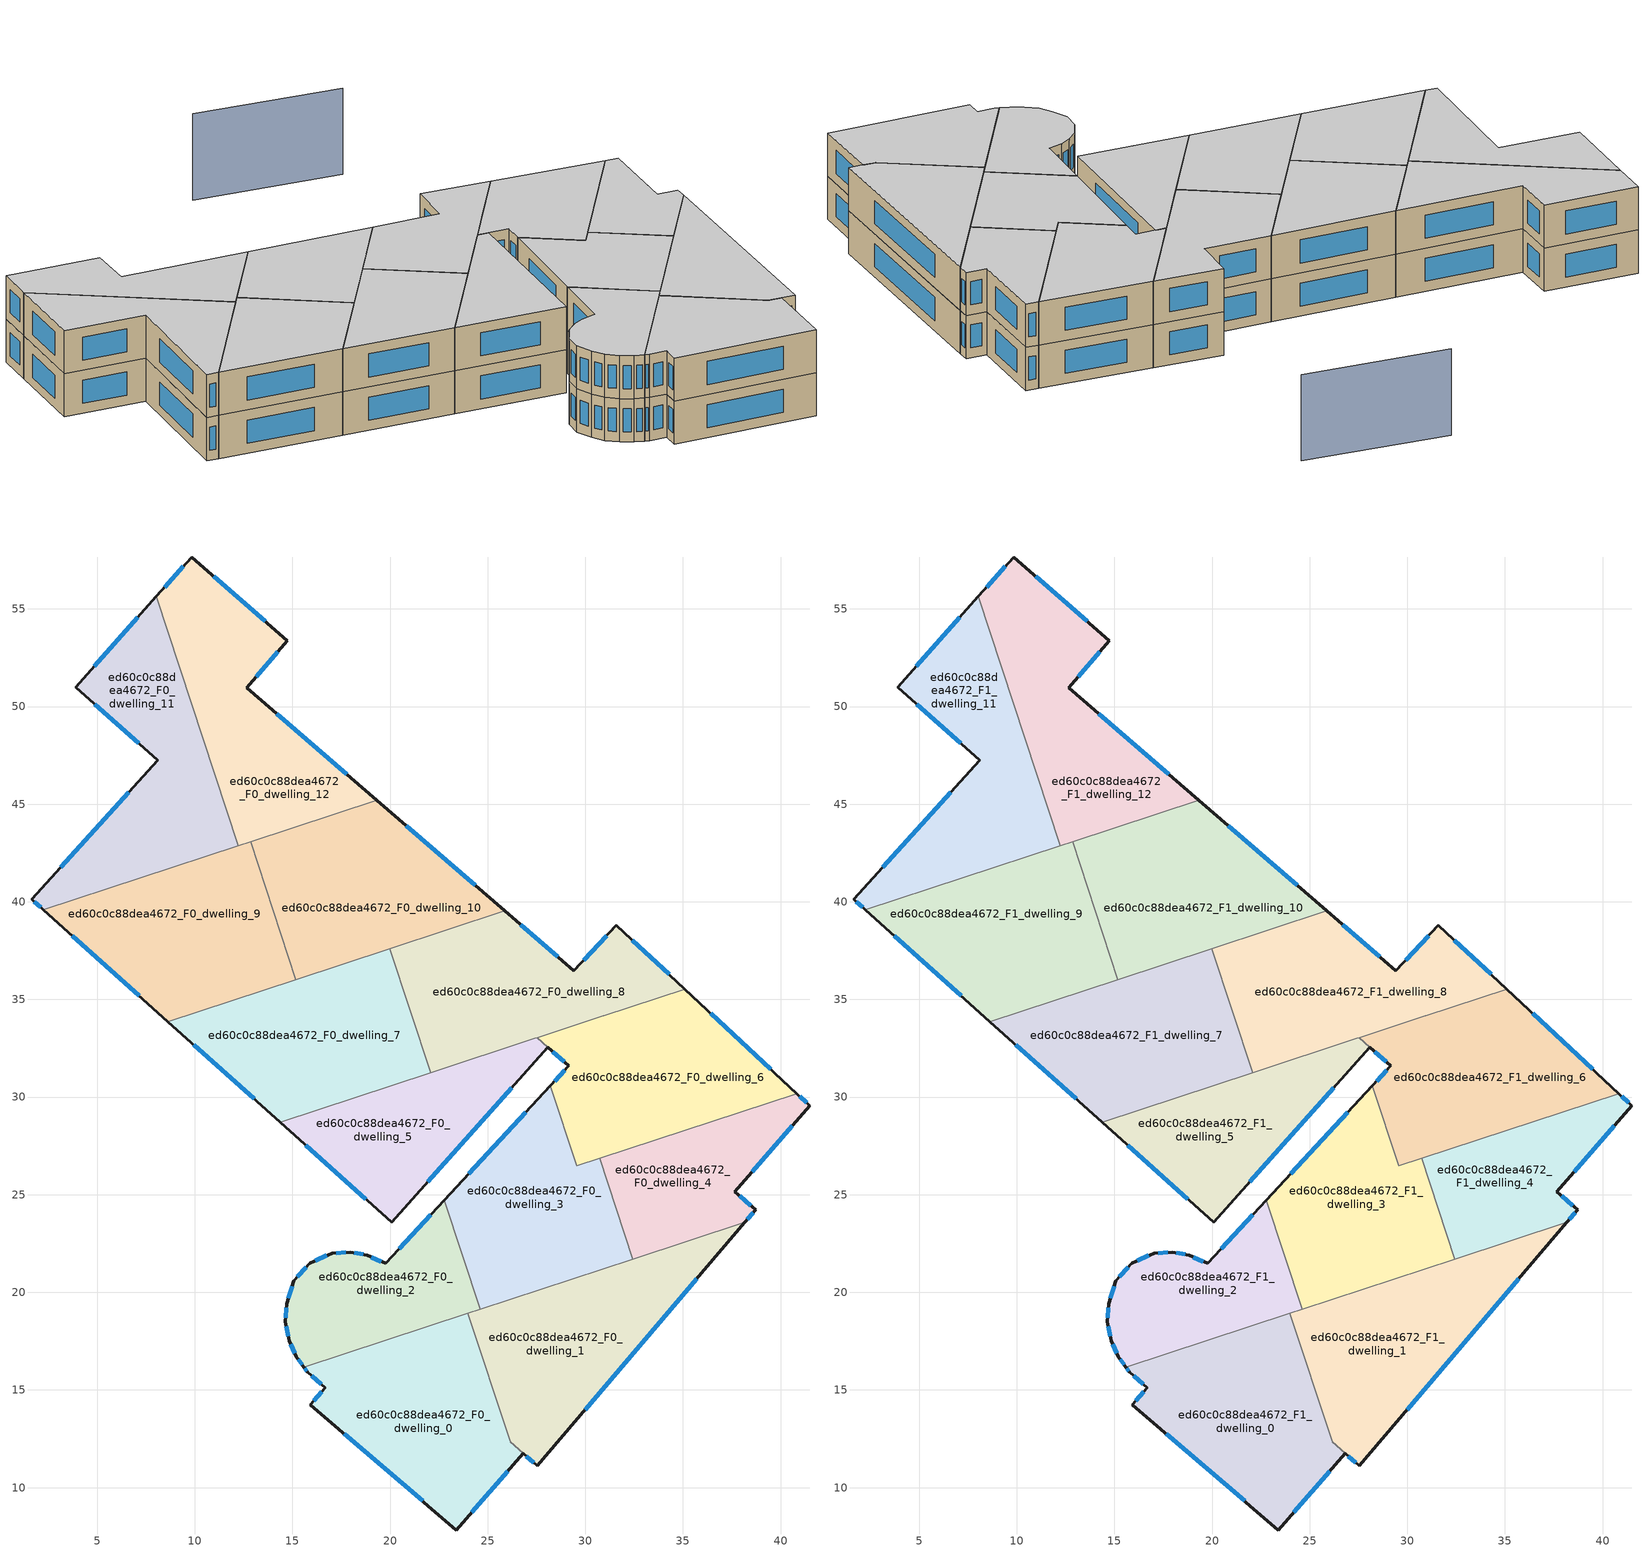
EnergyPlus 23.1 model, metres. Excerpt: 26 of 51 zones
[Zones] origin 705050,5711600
ed60c0c88dea4672_F0_dwelling_0
 floor ground (EU_floor_Construction): 23.99,18.93 26.15,12.36 26.82,11.75 23.4,7.83 15.92,14.25 16.69,15.12 15.78,15.91 15.59,16.17 z0
 wall outside (EU_wall_Construction): 15.59,16.17 15.78,15.91 16.69,15.12 15.92,14.25 23.4,7.83 26.82,11.75 z0:3
 wall to ed60c0c88dea4672_F0_dwelling_2 (EU_wall_Construction): 23.99,18.93 15.59,16.17 z0:3
 wall to ed60c0c88dea4672_F0_dwelling_1 (EU_wall_Construction): 26.82,11.75 26.15,12.36 23.99,18.93 z0:3
 window (EU_Window_Construction): 17.65,12.77 21.67,9.32 / 16.51,14.92 16.09,14.45 / 15.99,15.72 16.48,15.3 / 15.63,16.11 15.73,15.97 / 24.19,8.74 26.03,10.85 z0.69:2.31
ed60c0c88dea4672_F0_dwelling_1
 floor ground (EU_floor_Construction): 38.17,23.58 27.53,11.11 26.82,11.75 26.14,12.36 23.99,18.93 z0
 wall outside (EU_wall_Construction): 26.82,11.75 27.53,11.11 38.17,23.58 z0:3
 wall to ed60c0c88dea4672_F0_dwelling_3 (EU_wall_Construction): 32.44,21.7 24.62,19.13 z0:3
 wall to ed60c0c88dea4672_F0_dwelling_4 (EU_wall_Construction): 38.17,23.58 32.44,21.7 z0:3
 wall to ed60c0c88dea4672_F0_dwelling_2 (EU_wall_Construction): 24.62,19.13 23.99,18.93 z0:3
 window (EU_Window_Construction): 30,14 35.71,20.7 / 26.99,11.6 27.37,11.26 z0.69:2.31
ed60c0c88dea4672_F0_dwelling_10
 floor ground (EU_floor_Construction): 25.87,39.53 15.18,36.02 12.86,43.08 19.32,45.2 z0
 wall outside (EU_wall_Construction): 25.87,39.53 19.32,45.2 z0:3
 wall to ed60c0c88dea4672_F0_dwelling_9 (EU_wall_Construction): 12.86,43.08 15.18,36.02 z0:3
 wall to ed60c0c88dea4672_F0_dwelling_12 (EU_wall_Construction): 19.32,45.2 12.86,43.08 z0:3
 wall to ed60c0c88dea4672_F0_dwelling_8 (EU_wall_Construction): 19.99,37.6 25.87,39.53 z0:3
 wall to ed60c0c88dea4672_F0_dwelling_7 (EU_wall_Construction): 15.18,36.02 19.99,37.6 z0:3
 window (EU_Window_Construction): 24.36,40.84 20.84,43.89 z0.69:2.31
ed60c0c88dea4672_F0_dwelling_11
 floor ground (EU_floor_Construction): 8.04,55.64 12.23,42.88 2.25,39.6 1.65,40.14 8.1,47.26 3.9,51 z0
 wall outside (EU_wall_Construction): 8.04,55.64 3.9,51 8.1,47.26 1.65,40.14 2.25,39.6 z0:3
 wall to ed60c0c88dea4672_F0_dwelling_12 (EU_wall_Construction): 12.23,42.88 8.04,55.64 z0:3
 wall to ed60c0c88dea4672_F0_dwelling_9 (EU_wall_Construction): 2.25,39.6 12.23,42.88 z0:3
 window (EU_Window_Construction): 1.79,40.01 2.11,39.72 / 6.61,45.61 3.14,41.78 / 4.88,50.13 7.13,48.12 / 7.08,54.57 4.86,52.07 z0.69:2.31
ed60c0c88dea4672_F0_dwelling_12
 floor ground (EU_floor_Construction): 14.74,53.37 12.65,50.97 19.32,45.2 12.23,42.88 8.04,55.64 9.83,57.66 z0
 wall outside (EU_wall_Construction): 19.32,45.2 12.65,50.97 14.74,53.37 9.83,57.66 8.04,55.64 z0:3
 wall to ed60c0c88dea4672_F0_dwelling_9 (EU_wall_Construction): 12.23,42.88 12.86,43.08 z0:3
 window (EU_Window_Construction): 17.78,46.54 14.19,49.64 / 9.42,57.19 8.45,56.11 / 13.61,54.36 10.97,56.67 / 13.14,51.53 14.26,52.82 z0.69:2.31
ed60c0c88dea4672_F0_dwelling_2
 floor ground (EU_floor_Construction): 22.78,24.72 24.62,19.13 15.59,16.17 15.2,16.7 14.83,17.53 14.62,18.49 14.71,19.42 15.06,20.6 15.9,21.5 17.03,22 17.95,22.05 18.82,21.91 19.78,21.48 z0
 wall outside (EU_wall_Construction): 22.78,24.72 19.78,21.48 18.82,21.91 17.95,22.05 17.03,22 15.9,21.5 15.06,20.6 14.71,19.42 14.62,18.49 14.83,17.53 15.2,16.7 15.59,16.17 z0:3
 wall to ed60c0c88dea4672_F0_dwelling_3 (EU_wall_Construction): 24.62,19.13 22.78,24.72 z0:3
 window (EU_Window_Construction): 15.7,21.29 15.25,20.81 / 16.77,21.89 16.16,21.62 / 17.74,22.04 17.25,22.02 / 18.62,21.94 18.16,22.02 / 19.56,21.58 19.04,21.81 / 22.09,23.97 20.47,22.23 / 15.29,16.57 15.5,16.29 / 14.91,17.34 15.11,16.89 / 14.67,18.27 14.78,17.75 / 14.69,19.2 14.65,18.7 / 14.98,20.33 14.79,19.69 z0.69:2.31
ed60c0c88dea4672_F0_dwelling_3
 floor ground (EU_floor_Construction): 30.74,26.87 32.44,21.7 24.62,19.13 22.78,24.72 28.21,30.58 29.56,26.48 z0
 wall outside (EU_wall_Construction): 28.21,30.58 22.79,24.73 z0:3
 wall to ed60c0c88dea4672_F0_dwelling_6 (EU_wall_Construction): 30.74,26.87 29.56,26.48 28.21,30.58 z0:3
 wall to ed60c0c88dea4672_F0_dwelling_4 (EU_wall_Construction): 32.44,21.7 30.74,26.87 z0:3
 window (EU_Window_Construction): 26.95,29.23 24.04,26.08 z0.69:2.31
ed60c0c88dea4672_F0_dwelling_4
 floor ground (EU_floor_Construction): 41.5,29.56 37.65,25.15 38.72,24.23 38.17,23.58 32.44,21.7 30.74,26.87 40.83,30.18 z0
 wall outside (EU_wall_Construction): 38.17,23.58 38.72,24.23 37.65,25.15 41.5,29.56 40.83,30.18 z0:3
 wall to ed60c0c88dea4672_F0_dwelling_6 (EU_wall_Construction): 40.83,30.18 30.74,26.87 z0:3
 window (EU_Window_Construction): 38.48,24.44 37.9,24.94 / 38.3,23.73 38.6,24.08 / 41.34,29.71 40.99,30.04 / 38.54,26.17 40.61,28.54 z0.69:2.31
ed60c0c88dea4672_F0_dwelling_5
 floor ground (EU_floor_Construction): 28.08,32.55 20.08,23.59 14.36,28.72 27.42,33 27.53,33.04 z0
 wall outside (EU_wall_Construction): 14.36,28.72 20.08,23.59 28.08,32.55 z0:3
 wall to ed60c0c88dea4672_F0_dwelling_6 (EU_wall_Construction): 28.08,32.55 27.53,33.04 27.42,33 z0:3
 wall to ed60c0c88dea4672_F0_dwelling_7 (EU_wall_Construction): 22.08,31.25 14.36,28.72 z0:3
 wall to ed60c0c88dea4672_F0_dwelling_8 (EU_wall_Construction): 27.42,33 22.08,31.25 z0:3
 window (EU_Window_Construction): 21.93,25.66 26.23,30.48 / 15.69,27.53 18.76,24.77 z0.69:2.31
ed60c0c88dea4672_F0_dwelling_6
 floor ground (EU_floor_Construction): 40.83,30.18 29.56,26.48 28.21,30.58 29.16,31.6 28.09,32.55 27.54,33.04 35.1,35.53 z0
 wall outside (EU_wall_Construction): 40.83,30.18 35.1,35.53 / 28.09,32.55 29.16,31.6 28.21,30.58 z0:3
 wall to ed60c0c88dea4672_F0_dwelling_8 (EU_wall_Construction): 30.93,34.16 27.54,33.04 27.41,33 / 35.1,35.53 30.94,34.16 z0:3
 window (EU_Window_Construction): 39.51,31.42 36.43,34.29 / 28.94,31.37 28.43,30.82 / 28.34,32.33 28.91,31.82 z0.69:2.31
ed60c0c88dea4672_F0_dwelling_7
 floor ground (EU_floor_Construction): 19.99,37.6 22.08,31.25 14.36,28.72 8.63,33.87 z0
 wall outside (EU_wall_Construction): 8.63,33.87 14.36,28.72 z0:3
 wall to ed60c0c88dea4672_F0_dwelling_8 (EU_wall_Construction): 22.08,31.25 19.99,37.6 z0:3
 wall to ed60c0c88dea4672_F0_dwelling_9 (EU_wall_Construction): 15.18,36.02 8.63,33.87 z0:3
 window (EU_Window_Construction): 9.95,32.68 13.04,29.91 z0.69:2.31
ed60c0c88dea4672_F0_dwelling_8
 floor ground (EU_floor_Construction): 31.59,38.8 35.1,35.53 22.08,31.25 19.99,37.6 25.87,39.53 29.41,36.47 z0
 wall outside (EU_wall_Construction): 35.1,35.53 31.59,38.8 29.41,36.47 25.87,39.53 z0:3
 window (EU_Window_Construction): 28.59,37.18 26.69,38.82 / 31.09,38.26 29.92,37.01 / 34.29,36.28 32.4,38.04 z0.69:2.31
ed60c0c88dea4672_F0_dwelling_9
 floor ground (EU_floor_Construction): 12.86,43.08 15.18,36.02 8.63,33.87 2.25,39.6 z0
 wall outside (EU_wall_Construction): 2.25,39.6 8.63,33.87 z0:3
 window (EU_Window_Construction): 3.72,38.27 7.15,35.2 z0.69:2.31
ed60c0c88dea4672_F1_dwelling_0
 floor to ed60c0c88dea4672_F0_dwelling_0 (EU_floor_Construction): 23.99,18.93 26.15,12.36 26.82,11.75 23.4,7.83 15.92,14.25 16.69,15.12 15.78,15.91 15.59,16.17 z3
 wall outside (EU_wall_Construction): 15.59,16.17 15.78,15.91 16.69,15.12 15.92,14.25 23.4,7.83 26.82,11.75 z3:6
 wall to ed60c0c88dea4672_F1_dwelling_2 (EU_wall_Construction): 23.99,18.93 15.59,16.17 z3:6
 wall to ed60c0c88dea4672_F1_dwelling_1 (EU_wall_Construction): 26.82,11.75 26.15,12.36 23.99,18.93 z3:6
 window (EU_Window_Construction): 17.65,12.77 21.67,9.32 / 16.51,14.92 16.09,14.45 / 15.99,15.72 16.48,15.3 / 15.63,16.11 15.73,15.97 / 24.19,8.74 26.03,10.85 z3.69:5.31
 ceiling to ed60c0c88dea4672_F2_dwelling_0 (EU_floor_Construction): 23.4,7.83 26.82,11.75 26.15,12.36 23.99,18.93 15.59,16.17 15.78,15.91 16.69,15.12 15.92,14.25 z6
ed60c0c88dea4672_F1_dwelling_1
 floor to ed60c0c88dea4672_F0_dwelling_1 (EU_floor_Construction): 38.17,23.58 27.53,11.11 26.82,11.75 26.14,12.36 23.99,18.93 z3
 wall outside (EU_wall_Construction): 26.82,11.75 27.53,11.11 38.17,23.58 z3:6
 wall to ed60c0c88dea4672_F1_dwelling_3 (EU_wall_Construction): 32.44,21.7 24.62,19.13 z3:6
 wall to ed60c0c88dea4672_F1_dwelling_4 (EU_wall_Construction): 38.17,23.58 32.44,21.7 z3:6
 wall to ed60c0c88dea4672_F1_dwelling_2 (EU_wall_Construction): 24.62,19.13 23.99,18.93 z3:6
 window (EU_Window_Construction): 30,14 35.71,20.7 / 26.99,11.6 27.37,11.26 z3.69:5.31
 ceiling to ed60c0c88dea4672_F2_dwelling_1 (EU_floor_Construction): 27.53,11.11 38.17,23.58 23.99,18.93 26.14,12.36 26.82,11.75 z6
ed60c0c88dea4672_F1_dwelling_10
 floor to ed60c0c88dea4672_F0_dwelling_10 (EU_floor_Construction): 25.87,39.53 15.18,36.02 12.86,43.08 19.32,45.2 z3
 wall outside (EU_wall_Construction): 25.87,39.53 19.32,45.2 z3:6
 wall to ed60c0c88dea4672_F1_dwelling_9 (EU_wall_Construction): 12.86,43.08 15.18,36.02 z3:6
 wall to ed60c0c88dea4672_F1_dwelling_12 (EU_wall_Construction): 19.32,45.2 12.86,43.08 z3:6
 wall to ed60c0c88dea4672_F1_dwelling_8 (EU_wall_Construction): 19.99,37.6 25.87,39.53 z3:6
 wall to ed60c0c88dea4672_F1_dwelling_7 (EU_wall_Construction): 15.18,36.02 19.99,37.6 z3:6
 window (EU_Window_Construction): 24.36,40.84 20.84,43.89 z3.69:5.31
 ceiling to ed60c0c88dea4672_F2_dwelling_10 (EU_floor_Construction): 25.87,39.53 19.32,45.2 12.86,43.08 15.18,36.02 z6
ed60c0c88dea4672_F1_dwelling_11
 floor to ed60c0c88dea4672_F0_dwelling_11 (EU_floor_Construction): 8.04,55.64 12.23,42.88 2.25,39.6 1.65,40.14 8.1,47.26 3.9,51 z3
 wall outside (EU_wall_Construction): 8.04,55.64 3.9,51 8.1,47.26 1.65,40.14 2.25,39.6 z3:6
 wall to ed60c0c88dea4672_F1_dwelling_12 (EU_wall_Construction): 12.23,42.88 8.04,55.64 z3:6
 wall to ed60c0c88dea4672_F1_dwelling_9 (EU_wall_Construction): 2.25,39.6 12.23,42.88 z3:6
 window (EU_Window_Construction): 1.79,40.01 2.11,39.72 / 6.61,45.61 3.14,41.78 / 4.88,50.13 7.13,48.12 / 7.08,54.57 4.86,52.07 z3.69:5.31
 ceiling to ed60c0c88dea4672_F2_dwelling_11 (EU_floor_Construction): 12.23,42.88 8.04,55.64 3.9,51 8.1,47.26 1.65,40.14 2.25,39.6 z6
ed60c0c88dea4672_F1_dwelling_12
 floor to ed60c0c88dea4672_F0_dwelling_12 (EU_floor_Construction): 14.74,53.37 12.65,50.97 19.32,45.2 12.23,42.88 8.04,55.64 9.83,57.66 z3
 wall outside (EU_wall_Construction): 19.32,45.2 12.65,50.97 14.74,53.37 9.83,57.66 8.04,55.64 z3:6
 wall to ed60c0c88dea4672_F1_dwelling_9 (EU_wall_Construction): 12.23,42.88 12.86,43.08 z3:6
 window (EU_Window_Construction): 17.78,46.54 14.19,49.64 / 9.42,57.19 8.45,56.11 / 13.61,54.36 10.97,56.67 / 13.14,51.53 14.26,52.82 z3.69:5.31
 ceiling to ed60c0c88dea4672_F2_dwelling_12 (EU_floor_Construction): 19.32,45.2 12.65,50.97 14.74,53.37 9.83,57.66 8.04,55.64 12.23,42.88 z6
ed60c0c88dea4672_F1_dwelling_2
 floor to ed60c0c88dea4672_F0_dwelling_2 (EU_floor_Construction): 22.78,24.72 24.62,19.13 15.59,16.17 15.2,16.7 14.83,17.53 14.62,18.49 14.71,19.42 15.06,20.6 15.9,21.5 17.03,22 17.95,22.05 18.82,21.91 19.78,21.48 z3
 wall outside (EU_wall_Construction): 22.78,24.72 19.78,21.48 18.82,21.91 17.95,22.05 17.03,22 15.9,21.5 15.06,20.6 14.71,19.42 14.62,18.49 14.83,17.53 15.2,16.7 15.59,16.17 z3:6
 wall to ed60c0c88dea4672_F1_dwelling_3 (EU_wall_Construction): 24.62,19.13 22.78,24.72 z3:6
 window (EU_Window_Construction): 15.7,21.29 15.25,20.81 / 16.77,21.89 16.16,21.62 / 17.74,22.04 17.25,22.02 / 18.62,21.94 18.16,22.02 / 19.56,21.58 19.04,21.81 / 22.09,23.97 20.47,22.23 / 15.29,16.57 15.5,16.29 / 14.91,17.34 15.11,16.89 / 14.67,18.27 14.78,17.75 / 14.69,19.2 14.65,18.7 / 14.98,20.33 14.79,19.69 z3.69:5.31
 ceiling to ed60c0c88dea4672_F2_dwelling_2 (EU_floor_Construction): 24.62,19.13 22.78,24.72 19.78,21.48 18.82,21.91 17.95,22.05 17.03,22 15.9,21.5 15.06,20.6 14.71,19.42 14.62,18.49 14.83,17.53 15.2,16.7 15.59,16.17 z6
ed60c0c88dea4672_F1_dwelling_3
 floor to ed60c0c88dea4672_F0_dwelling_3 (EU_floor_Construction): 30.74,26.87 32.44,21.7 24.62,19.13 22.79,24.73 28.21,30.58 29.56,26.48 z3
 wall outside (EU_wall_Construction): 28.21,30.58 22.79,24.73 z3:6
 wall to ed60c0c88dea4672_F1_dwelling_6 (EU_wall_Construction): 30.74,26.87 29.56,26.48 28.21,30.58 z3:6
 wall to ed60c0c88dea4672_F1_dwelling_4 (EU_wall_Construction): 32.44,21.7 30.74,26.87 z3:6
 window (EU_Window_Construction): 26.95,29.23 24.04,26.08 z3.69:5.31
 ceiling to ed60c0c88dea4672_F2_dwelling_3 (EU_floor_Construction): 32.44,21.7 30.74,26.87 29.56,26.48 28.21,30.58 22.79,24.73 24.62,19.13 z6
ed60c0c88dea4672_F1_dwelling_4
 floor to ed60c0c88dea4672_F0_dwelling_4 (EU_floor_Construction): 41.5,29.56 37.65,25.15 38.72,24.23 38.17,23.58 32.44,21.7 30.74,26.87 40.83,30.18 z3
 wall outside (EU_wall_Construction): 38.17,23.58 38.72,24.23 37.65,25.15 41.5,29.56 40.83,30.18 z3:6
 wall to ed60c0c88dea4672_F1_dwelling_6 (EU_wall_Construction): 40.83,30.18 30.74,26.87 z3:6
 window (EU_Window_Construction): 38.48,24.44 37.9,24.94 / 38.3,23.73 38.6,24.08 / 41.34,29.71 40.99,30.04 / 38.54,26.17 40.61,28.54 z3.69:5.31
 ceiling to ed60c0c88dea4672_F2_dwelling_4 (EU_floor_Construction): 38.72,24.23 37.65,25.15 41.5,29.56 40.83,30.18 30.74,26.87 32.44,21.7 38.17,23.58 z6
ed60c0c88dea4672_F1_dwelling_5
 floor to ed60c0c88dea4672_F0_dwelling_5 (EU_floor_Construction): 28.08,32.55 20.08,23.59 14.36,28.72 27.42,33 27.53,33.04 z3
 wall outside (EU_wall_Construction): 14.36,28.72 20.08,23.59 28.08,32.55 z3:6
 wall to ed60c0c88dea4672_F1_dwelling_6 (EU_wall_Construction): 28.08,32.55 27.53,33.04 27.42,33 z3:6
 wall to ed60c0c88dea4672_F1_dwelling_7 (EU_wall_Construction): 22.08,31.25 14.36,28.72 z3:6
 wall to ed60c0c88dea4672_F1_dwelling_8 (EU_wall_Construction): 27.42,33 22.08,31.25 z3:6
 window (EU_Window_Construction): 21.93,25.66 26.23,30.48 / 15.69,27.53 18.76,24.77 z3.69:5.31
 ceiling to ed60c0c88dea4672_F2_dwelling_5 (EU_floor_Construction): 20.08,23.59 28.08,32.55 27.53,33.04 27.42,33 14.36,28.72 z6
ed60c0c88dea4672_F1_dwelling_6
 floor to ed60c0c88dea4672_F0_dwelling_6 (EU_floor_Construction): 40.83,30.18 29.56,26.48 28.21,30.58 29.16,31.6 27.53,33.04 35.1,35.53 z3
 wall outside (EU_wall_Construction): 40.83,30.18 35.1,35.53 / 28.09,32.55 29.16,31.6 28.21,30.58 z3:6
 wall to ed60c0c88dea4672_F1_dwelling_8 (EU_wall_Construction): 30.93,34.16 27.54,33.04 27.41,33 / 35.1,35.53 30.94,34.16 z3:6
 window (EU_Window_Construction): 39.51,31.42 36.43,34.29 / 28.94,31.37 28.43,30.82 / 28.34,32.33 28.91,31.82 z3.69:5.31
 ceiling to ed60c0c88dea4672_F2_dwelling_6 (EU_floor_Construction): 40.83,30.18 35.1,35.53 27.53,33.04 29.16,31.6 28.21,30.58 29.56,26.48 z6
ed60c0c88dea4672_F1_dwelling_7
 floor to ed60c0c88dea4672_F0_dwelling_7 (EU_floor_Construction): 19.99,37.6 22.08,31.25 14.36,28.72 8.63,33.87 z3
 wall outside (EU_wall_Construction): 8.63,33.87 14.36,28.72 z3:6
 wall to ed60c0c88dea4672_F1_dwelling_8 (EU_wall_Construction): 22.08,31.25 19.99,37.6 z3:6
 wall to ed60c0c88dea4672_F1_dwelling_9 (EU_wall_Construction): 15.18,36.02 8.63,33.87 z3:6
 window (EU_Window_Construction): 9.95,32.68 13.04,29.91 z3.69:5.31
 ceiling to ed60c0c88dea4672_F2_dwelling_7 (EU_floor_Construction): 22.08,31.25 19.99,37.6 8.63,33.87 14.36,28.72 z6
ed60c0c88dea4672_F1_dwelling_8
 floor to ed60c0c88dea4672_F0_dwelling_8 (EU_floor_Construction): 31.59,38.8 35.1,35.53 22.08,31.25 19.99,37.6 25.87,39.53 29.41,36.47 z3
 wall outside (EU_wall_Construction): 35.1,35.53 31.59,38.8 29.41,36.47 25.87,39.53 z3:6
 window (EU_Window_Construction): 28.59,37.18 26.69,38.82 / 31.09,38.26 29.92,37.01 / 34.29,36.28 32.4,38.04 z3.69:5.31
 ceiling to ed60c0c88dea4672_F2_dwelling_8 (EU_floor_Construction): 35.1,35.53 31.59,38.8 29.41,36.47 25.87,39.53 19.99,37.6 22.08,31.25 z6
ed60c0c88dea4672_F1_dwelling_9
 floor to ed60c0c88dea4672_F0_dwelling_9 (EU_floor_Construction): 12.86,43.08 15.18,36.02 8.63,33.87 2.25,39.6 z3
 wall outside (EU_wall_Construction): 2.25,39.6 8.63,33.87 z3:6
 window (EU_Window_Construction): 3.72,38.27 7.15,35.2 z3.69:5.31
 ceiling to ed60c0c88dea4672_F2_dwelling_9 (EU_floor_Construction): 15.18,36.02 12.86,43.08 2.25,39.6 8.63,33.87 z6
shading: 43.91,49.67 36.56,56.73 z0:6
[Building]
EU S2 Campaign: North Axis=0; Terrain=City; Solar Distribution=FullExterior
[Site:Location]
London: Latitude=51.5; Longitude=-0.5; Time Zone=0; Elevation=25
[SizingPeriod:WeatherFileDays]
AnnualSizingPeriod: Begin Month=1; Begin Day of Month=1; End Month=12; End Day of Month=31; Day of Week for Start Day=Monday; Use Weather File Daylight Saving Period=No; Use Weather File Rain and Snow Indicators=No
[MATERIAL]
EU_InternalMass_Material: Roughness=MediumRough; Thickness=0.1; Conductivity=1; Density=1800; Specific Heat=900; Thermal Absorptance=0.9; Solar Absorptance=0.7; Visible Absorptance=0.7
[MATERIAL:NOMASS] Roughness=MediumRough; Thermal Absorptance=0.9; Solar Absorptance=0.7; Visible Absorptance=0.7
Name | Thermal Resistance
EU_wall_NoMass | 0.635353
EU_floor_NoMass | 1.96382
[WINDOWMATERIAL:SIMPLEGLAZINGSYSTEM]
EU_Window_SimpleGlazing: UFactor=2.96269; Solar Heat Gain Coefficient=0.76; Visible Transmittance=0.76
[CONSTRUCTION]
EU_wall_Construction: EU_wall_NoMass
EU_floor_Construction: EU_floor_NoMass
EU_Window_Construction: EU_Window_SimpleGlazing
EU_InternalMass_Construction: EU_InternalMass_Material
[ZONE] Type=1; Multiplier=1; Ceiling Height=autocalculate; Floor Area=autocalculate; Part of Total Floor Area=Yes
Name | Volume
ed60c0c88dea4672_F0_dwelling_0; ed60c0c88dea4672_F1_dwelling_0 | 202.083
ed60c0c88dea4672_F0_dwelling_1; ed60c0c88dea4672_F1_dwelling_1 | 200.628
ed60c0c88dea4672_F0_dwelling_10; ed60c0c88dea4672_F1_dwelling_10 | 201.351
ed60c0c88dea4672_F0_dwelling_11; ed60c0c88dea4672_F1_dwelling_11 | 201.343
ed60c0c88dea4672_F0_dwelling_12; ed60c0c88dea4672_F1_dwelling_12 | 201.349
ed60c0c88dea4672_F0_dwelling_2; ed60c0c88dea4672_F1_dwelling_2 | 134.792
ed60c0c88dea4672_F0_dwelling_3 | 184.129
ed60c0c88dea4672_F1_dwelling_3 | 184.076
ed60c0c88dea4672_F0_dwelling_4; ed60c0c88dea4672_F1_dwelling_4 | 134.25
ed60c0c88dea4672_F0_dwelling_5; ed60c0c88dea4672_F1_dwelling_5 | 151.701
ed60c0c88dea4672_F0_dwelling_6 | 200.54
ed60c0c88dea4672_F1_dwelling_6 | 200.545
ed60c0c88dea4672_F0_dwelling_7; ed60c0c88dea4672_F1_dwelling_7 | 201.342
ed60c0c88dea4672_F0_dwelling_8; ed60c0c88dea4672_F1_dwelling_8 | 201.323
ed60c0c88dea4672_F0_dwelling_9; ed60c0c88dea4672_F1_dwelling_9 | 201.361
[INTERNALMASS] Construction=EU_InternalMass_Construction
Name | Zone or ZoneList | Surface Area
ed60c0c88dea4672_F0_dwelling_0_EU_InternalMass | ed60c0c88dea4672_F0_dwelling_0 | 67.3506
ed60c0c88dea4672_F0_dwelling_1_EU_InternalMass | ed60c0c88dea4672_F0_dwelling_1 | 66.8729
ed60c0c88dea4672_F0_dwelling_2_EU_InternalMass | ed60c0c88dea4672_F0_dwelling_2 | 44.9289
ed60c0c88dea4672_F0_dwelling_3_EU_InternalMass | ed60c0c88dea4672_F0_dwelling_3 | 61.3732
ed60c0c88dea4672_F0_dwelling_4_EU_InternalMass | ed60c0c88dea4672_F0_dwelling_4 | 44.7501
ed60c0c88dea4672_F0_dwelling_5_EU_InternalMass | ed60c0c88dea4672_F0_dwelling_5 | 50.5681
ed60c0c88dea4672_F0_dwelling_6_EU_InternalMass | ed60c0c88dea4672_F0_dwelling_6 | 66.8523
ed60c0c88dea4672_F0_dwelling_7_EU_InternalMass | ed60c0c88dea4672_F0_dwelling_7 | 67.114
ed60c0c88dea4672_F0_dwelling_8_EU_InternalMass | ed60c0c88dea4672_F0_dwelling_8 | 67.1111
ed60c0c88dea4672_F0_dwelling_9_EU_InternalMass | ed60c0c88dea4672_F0_dwelling_9 | 67.1202
ed60c0c88dea4672_F0_dwelling_10_EU_InternalMass | ed60c0c88dea4672_F0_dwelling_10 | 67.1168
ed60c0c88dea4672_F0_dwelling_11_EU_InternalMass | ed60c0c88dea4672_F0_dwelling_11 | 67.1142
ed60c0c88dea4672_F0_dwelling_12_EU_InternalMass | ed60c0c88dea4672_F0_dwelling_12 | 67.1168
ed60c0c88dea4672_F1_dwelling_0_EU_InternalMass | ed60c0c88dea4672_F1_dwelling_0 | 67.3506
ed60c0c88dea4672_F1_dwelling_1_EU_InternalMass | ed60c0c88dea4672_F1_dwelling_1 | 66.8729
ed60c0c88dea4672_F1_dwelling_2_EU_InternalMass | ed60c0c88dea4672_F1_dwelling_2 | 44.9289
ed60c0c88dea4672_F1_dwelling_3_EU_InternalMass | ed60c0c88dea4672_F1_dwelling_3 | 61.3732
ed60c0c88dea4672_F1_dwelling_4_EU_InternalMass | ed60c0c88dea4672_F1_dwelling_4 | 44.7501
ed60c0c88dea4672_F1_dwelling_5_EU_InternalMass | ed60c0c88dea4672_F1_dwelling_5 | 50.5681
ed60c0c88dea4672_F1_dwelling_6_EU_InternalMass | ed60c0c88dea4672_F1_dwelling_6 | 66.8523
ed60c0c88dea4672_F1_dwelling_7_EU_InternalMass | ed60c0c88dea4672_F1_dwelling_7 | 67.114
ed60c0c88dea4672_F1_dwelling_8_EU_InternalMass | ed60c0c88dea4672_F1_dwelling_8 | 67.1111
ed60c0c88dea4672_F1_dwelling_9_EU_InternalMass | ed60c0c88dea4672_F1_dwelling_9 | 67.1202
ed60c0c88dea4672_F1_dwelling_10_EU_InternalMass | ed60c0c88dea4672_F1_dwelling_10 | 67.1168
ed60c0c88dea4672_F1_dwelling_11_EU_InternalMass | ed60c0c88dea4672_F1_dwelling_11 | 67.1142
ed60c0c88dea4672_F1_dwelling_12_EU_InternalMass | ed60c0c88dea4672_F1_dwelling_12 | 67.1168
[OTHEREQUIPMENT] Fuel Type=Electricity; Design Level Calculation Method=Watts/Area; Power per Zone Floor Area=1; Fraction Latent=0; Fraction Radiant=0; Fraction Lost=0; Carbon Dioxide Generation Rate=0; EndUse Subcategory=EU_Step8_InternalGains
Name | Zone or ZoneList or Space or SpaceList | Schedule
EU_Step8_InternalGain_ed60c0c88dea4672_F0_dwelling_0_f000 | ed60c0c88dea4672_F0_dwelling_0 | EU_Step8_GainSchedule_ed60c0c88dea4672_F0_dwelling_0_f000
EU_Step8_InternalGain_ed60c0c88dea4672_F0_dwelling_1_f000 | ed60c0c88dea4672_F0_dwelling_1 | EU_Step8_GainSchedule_ed60c0c88dea4672_F0_dwelling_1_f000
EU_Step8_InternalGain_ed60c0c88dea4672_F0_dwelling_2_f000 | ed60c0c88dea4672_F0_dwelling_2 | EU_Step8_GainSchedule_ed60c0c88dea4672_F0_dwelling_2_f000
EU_Step8_InternalGain_ed60c0c88dea4672_F0_dwelling_3_f000 | ed60c0c88dea4672_F0_dwelling_3 | EU_Step8_GainSchedule_ed60c0c88dea4672_F0_dwelling_3_f000
EU_Step8_InternalGain_ed60c0c88dea4672_F0_dwelling_4_f000 | ed60c0c88dea4672_F0_dwelling_4 | EU_Step8_GainSchedule_ed60c0c88dea4672_F0_dwelling_4_f000
EU_Step8_InternalGain_ed60c0c88dea4672_F0_dwelling_5_f000 | ed60c0c88dea4672_F0_dwelling_5 | EU_Step8_GainSchedule_ed60c0c88dea4672_F0_dwelling_5_f000
EU_Step8_InternalGain_ed60c0c88dea4672_F0_dwelling_6_f000 | ed60c0c88dea4672_F0_dwelling_6 | EU_Step8_GainSchedule_ed60c0c88dea4672_F0_dwelling_6_f000
EU_Step8_InternalGain_ed60c0c88dea4672_F0_dwelling_7_f000 | ed60c0c88dea4672_F0_dwelling_7 | EU_Step8_GainSchedule_ed60c0c88dea4672_F0_dwelling_7_f000
EU_Step8_InternalGain_ed60c0c88dea4672_F0_dwelling_8_f000 | ed60c0c88dea4672_F0_dwelling_8 | EU_Step8_GainSchedule_ed60c0c88dea4672_F0_dwelling_8_f000
EU_Step8_InternalGain_ed60c0c88dea4672_F0_dwelling_9_f000 | ed60c0c88dea4672_F0_dwelling_9 | EU_Step8_GainSchedule_ed60c0c88dea4672_F0_dwelling_9_f000
EU_Step8_InternalGain_ed60c0c88dea4672_F0_dwelling_10_f000 | ed60c0c88dea4672_F0_dwelling_10 | EU_Step8_GainSchedule_ed60c0c88dea4672_F0_dwelling_10_f000
EU_Step8_InternalGain_ed60c0c88dea4672_F0_dwelling_11_f000 | ed60c0c88dea4672_F0_dwelling_11 | EU_Step8_GainSchedule_ed60c0c88dea4672_F0_dwelling_11_f000
EU_Step8_InternalGain_ed60c0c88dea4672_F0_dwelling_12_f000 | ed60c0c88dea4672_F0_dwelling_12 | EU_Step8_GainSchedule_ed60c0c88dea4672_F0_dwelling_12_f000
EU_Step8_InternalGain_ed60c0c88dea4672_F1_dwelling_0_f000 | ed60c0c88dea4672_F1_dwelling_0 | EU_Step8_GainSchedule_ed60c0c88dea4672_F1_dwelling_0_f000
EU_Step8_InternalGain_ed60c0c88dea4672_F1_dwelling_1_f000 | ed60c0c88dea4672_F1_dwelling_1 | EU_Step8_GainSchedule_ed60c0c88dea4672_F1_dwelling_1_f000
EU_Step8_InternalGain_ed60c0c88dea4672_F1_dwelling_2_f000 | ed60c0c88dea4672_F1_dwelling_2 | EU_Step8_GainSchedule_ed60c0c88dea4672_F1_dwelling_2_f000
EU_Step8_InternalGain_ed60c0c88dea4672_F1_dwelling_3_f000 | ed60c0c88dea4672_F1_dwelling_3 | EU_Step8_GainSchedule_ed60c0c88dea4672_F1_dwelling_3_f000
EU_Step8_InternalGain_ed60c0c88dea4672_F1_dwelling_4_f000 | ed60c0c88dea4672_F1_dwelling_4 | EU_Step8_GainSchedule_ed60c0c88dea4672_F1_dwelling_4_f000
EU_Step8_InternalGain_ed60c0c88dea4672_F1_dwelling_5_f000 | ed60c0c88dea4672_F1_dwelling_5 | EU_Step8_GainSchedule_ed60c0c88dea4672_F1_dwelling_5_f000
EU_Step8_InternalGain_ed60c0c88dea4672_F1_dwelling_6_f000 | ed60c0c88dea4672_F1_dwelling_6 | EU_Step8_GainSchedule_ed60c0c88dea4672_F1_dwelling_6_f000
EU_Step8_InternalGain_ed60c0c88dea4672_F1_dwelling_7_f000 | ed60c0c88dea4672_F1_dwelling_7 | EU_Step8_GainSchedule_ed60c0c88dea4672_F1_dwelling_7_f000
EU_Step8_InternalGain_ed60c0c88dea4672_F1_dwelling_8_f000 | ed60c0c88dea4672_F1_dwelling_8 | EU_Step8_GainSchedule_ed60c0c88dea4672_F1_dwelling_8_f000
EU_Step8_InternalGain_ed60c0c88dea4672_F1_dwelling_9_f000 | ed60c0c88dea4672_F1_dwelling_9 | EU_Step8_GainSchedule_ed60c0c88dea4672_F1_dwelling_9_f000
EU_Step8_InternalGain_ed60c0c88dea4672_F1_dwelling_10_f000 | ed60c0c88dea4672_F1_dwelling_10 | EU_Step8_GainSchedule_ed60c0c88dea4672_F1_dwelling_10_f000
EU_Step8_InternalGain_ed60c0c88dea4672_F1_dwelling_11_f000 | ed60c0c88dea4672_F1_dwelling_11 | EU_Step8_GainSchedule_ed60c0c88dea4672_F1_dwelling_11_f000
EU_Step8_InternalGain_ed60c0c88dea4672_F1_dwelling_12_f000 | ed60c0c88dea4672_F1_dwelling_12 | EU_Step8_GainSchedule_ed60c0c88dea4672_F1_dwelling_12_f000
[ZONEVENTILATION:DESIGNFLOWRATE] Schedule=EU_AlwaysOn; Design Flow Rate Calculation Method=AirChanges/Hour; Air Changes per Hour=0.555504; Ventilation Type=Natural; Fan Pressure Rise=0; Fan Total Efficiency=1; Constant Term Coefficient=1; Temperature Term Coefficient=0; Velocity Term Coefficient=0; Velocity Squared Term Coefficient=0; Minimum Indoor Temperature=-100; Maximum Indoor Temperature=100; Delta Temperature=-100; Minimum Outdoor Temperature=-100; Maximum Outdoor Temperature=100; Maximum Wind Speed=40
Name | Zone or ZoneList or Space or SpaceList
EU_ConstantAir_ed60c0c88dea4672_F0_dwelling_0 | ed60c0c88dea4672_F0_dwelling_0
EU_ConstantAir_ed60c0c88dea4672_F0_dwelling_1 | ed60c0c88dea4672_F0_dwelling_1
EU_ConstantAir_ed60c0c88dea4672_F0_dwelling_2 | ed60c0c88dea4672_F0_dwelling_2
EU_ConstantAir_ed60c0c88dea4672_F0_dwelling_3 | ed60c0c88dea4672_F0_dwelling_3
EU_ConstantAir_ed60c0c88dea4672_F0_dwelling_4 | ed60c0c88dea4672_F0_dwelling_4
EU_ConstantAir_ed60c0c88dea4672_F0_dwelling_5 | ed60c0c88dea4672_F0_dwelling_5
EU_ConstantAir_ed60c0c88dea4672_F0_dwelling_6 | ed60c0c88dea4672_F0_dwelling_6
EU_ConstantAir_ed60c0c88dea4672_F0_dwelling_7 | ed60c0c88dea4672_F0_dwelling_7
EU_ConstantAir_ed60c0c88dea4672_F0_dwelling_8 | ed60c0c88dea4672_F0_dwelling_8
EU_ConstantAir_ed60c0c88dea4672_F0_dwelling_9 | ed60c0c88dea4672_F0_dwelling_9
EU_ConstantAir_ed60c0c88dea4672_F0_dwelling_10 | ed60c0c88dea4672_F0_dwelling_10
EU_ConstantAir_ed60c0c88dea4672_F0_dwelling_11 | ed60c0c88dea4672_F0_dwelling_11
EU_ConstantAir_ed60c0c88dea4672_F0_dwelling_12 | ed60c0c88dea4672_F0_dwelling_12
EU_ConstantAir_ed60c0c88dea4672_F1_dwelling_0 | ed60c0c88dea4672_F1_dwelling_0
EU_ConstantAir_ed60c0c88dea4672_F1_dwelling_1 | ed60c0c88dea4672_F1_dwelling_1
EU_ConstantAir_ed60c0c88dea4672_F1_dwelling_2 | ed60c0c88dea4672_F1_dwelling_2
EU_ConstantAir_ed60c0c88dea4672_F1_dwelling_3 | ed60c0c88dea4672_F1_dwelling_3
EU_ConstantAir_ed60c0c88dea4672_F1_dwelling_4 | ed60c0c88dea4672_F1_dwelling_4
EU_ConstantAir_ed60c0c88dea4672_F1_dwelling_5 | ed60c0c88dea4672_F1_dwelling_5
EU_ConstantAir_ed60c0c88dea4672_F1_dwelling_6 | ed60c0c88dea4672_F1_dwelling_6
EU_ConstantAir_ed60c0c88dea4672_F1_dwelling_7 | ed60c0c88dea4672_F1_dwelling_7
EU_ConstantAir_ed60c0c88dea4672_F1_dwelling_8 | ed60c0c88dea4672_F1_dwelling_8
EU_ConstantAir_ed60c0c88dea4672_F1_dwelling_9 | ed60c0c88dea4672_F1_dwelling_9
EU_ConstantAir_ed60c0c88dea4672_F1_dwelling_10 | ed60c0c88dea4672_F1_dwelling_10
EU_ConstantAir_ed60c0c88dea4672_F1_dwelling_11 | ed60c0c88dea4672_F1_dwelling_11
EU_ConstantAir_ed60c0c88dea4672_F1_dwelling_12 | ed60c0c88dea4672_F1_dwelling_12
[HVACTEMPLATE:THERMOSTAT] Constant Heating Setpoint=20; Constant Cooling Setpoint=50
EU_HeatOnly_ed60c0c88dea4672_F0_dwelling_0; EU_HeatOnly_ed60c0c88dea4672_F0_dwelling_1; EU_HeatOnly_ed60c0c88dea4672_F0_dwelling_2; EU_HeatOnly_ed60c0c88dea4672_F0_dwelling_3; EU_HeatOnly_ed60c0c88dea4672_F0_dwelling_4; EU_HeatOnly_ed60c0c88dea4672_F0_dwelling_5; EU_HeatOnly_ed60c0c88dea4672_F0_dwelling_6; EU_HeatOnly_ed60c0c88dea4672_F0_dwelling_7; EU_HeatOnly_ed60c0c88dea4672_F0_dwelling_8; EU_HeatOnly_ed60c0c88dea4672_F0_dwelling_9; EU_HeatOnly_ed60c0c88dea4672_F0_dwelling_10; EU_HeatOnly_ed60c0c88dea4672_F0_dwelling_11; EU_HeatOnly_ed60c0c88dea4672_F0_dwelling_12; EU_HeatOnly_ed60c0c88dea4672_F1_dwelling_0; EU_HeatOnly_ed60c0c88dea4672_F1_dwelling_1; EU_HeatOnly_ed60c0c88dea4672_F1_dwelling_2; EU_HeatOnly_ed60c0c88dea4672_F1_dwelling_3; EU_HeatOnly_ed60c0c88dea4672_F1_dwelling_4; EU_HeatOnly_ed60c0c88dea4672_F1_dwelling_5; EU_HeatOnly_ed60c0c88dea4672_F1_dwelling_6; EU_HeatOnly_ed60c0c88dea4672_F1_dwelling_7; EU_HeatOnly_ed60c0c88dea4672_F1_dwelling_8; EU_HeatOnly_ed60c0c88dea4672_F1_dwelling_9; EU_HeatOnly_ed60c0c88dea4672_F1_dwelling_10; EU_HeatOnly_ed60c0c88dea4672_F1_dwelling_11; EU_HeatOnly_ed60c0c88dea4672_F1_dwelling_12; EU_HeatOnly_ed60c0c88dea4672_F2_dwelling_0; EU_HeatOnly_ed60c0c88dea4672_F2_dwelling_1; EU_HeatOnly_ed60c0c88dea4672_F2_dwelling_2; EU_HeatOnly_ed60c0c88dea4672_F2_dwelling_3; EU_HeatOnly_ed60c0c88dea4672_F2_dwelling_4; EU_HeatOnly_ed60c0c88dea4672_F2_dwelling_5; EU_HeatOnly_ed60c0c88dea4672_F2_dwelling_6; EU_HeatOnly_ed60c0c88dea4672_F2_dwelling_7; EU_HeatOnly_ed60c0c88dea4672_F2_dwelling_8; EU_HeatOnly_ed60c0c88dea4672_F2_dwelling_9; EU_HeatOnly_ed60c0c88dea4672_F2_dwelling_10; EU_HeatOnly_ed60c0c88dea4672_F2_dwelling_11; EU_HeatOnly_ed60c0c88dea4672_F2_dwelling_12; EU_HeatOnly_ed60c0c88dea4672_F3_dwelling_0; EU_HeatOnly_ed60c0c88dea4672_F3_dwelling_1; EU_HeatOnly_ed60c0c88dea4672_F3_dwelling_2; EU_HeatOnly_ed60c0c88dea4672_F3_dwelling_3; EU_HeatOnly_ed60c0c88dea4672_F3_dwelling_4; EU_HeatOnly_ed60c0c88dea4672_F3_dwelling_5; EU_HeatOnly_ed60c0c88dea4672_F3_dwelling_6; EU_HeatOnly_ed60c0c88dea4672_F3_dwelling_7; EU_HeatOnly_ed60c0c88dea4672_F3_dwelling_8; EU_HeatOnly_ed60c0c88dea4672_F3_dwelling_9; EU_HeatOnly_ed60c0c88dea4672_F3_dwelling_10; EU_HeatOnly_ed60c0c88dea4672_F3_dwelling_11
[HVACTEMPLATE:ZONE:IDEALLOADSAIRSYSTEM] System Availability Schedule=EU_AlwaysOn; Maximum Heating Supply Air Temperature=50; Minimum Cooling Supply Air Temperature=13; Maximum Heating Supply Air Humidity Ratio=0.0156; Minimum Cooling Supply Air Humidity Ratio=0.0077; Heating Limit=NoLimit; Cooling Limit=NoLimit; Heating Availability Schedule=EU_AlwaysOn; Cooling Availability Schedule=EU_CoolingOff; Dehumidification Control Type=ConstantSensibleHeatRatio; Cooling Sensible Heat Ratio=0.7; Dehumidification Setpoint=60; Humidification Control Type=None; Humidification Setpoint=30; Outdoor Air Method=None; Outdoor Air Flow Rate per Person=0.00944; Outdoor Air Flow Rate per Zone Floor Area=0; Outdoor Air Flow Rate per Zone=0; Demand Controlled Ventilation Type=None; Outdoor Air Economizer Type=NoEconomizer; Heat Recovery Type=None; Sensible Heat Recovery Effectiveness=0.7; Latent Heat Recovery Effectiveness=0.65
Name | Template Thermostat
ed60c0c88dea4672_F0_dwelling_0 | EU_HeatOnly_ed60c0c88dea4672_F0_dwelling_0
ed60c0c88dea4672_F0_dwelling_1 | EU_HeatOnly_ed60c0c88dea4672_F0_dwelling_1
ed60c0c88dea4672_F0_dwelling_2 | EU_HeatOnly_ed60c0c88dea4672_F0_dwelling_2
ed60c0c88dea4672_F0_dwelling_3 | EU_HeatOnly_ed60c0c88dea4672_F0_dwelling_3
ed60c0c88dea4672_F0_dwelling_4 | EU_HeatOnly_ed60c0c88dea4672_F0_dwelling_4
ed60c0c88dea4672_F0_dwelling_5 | EU_HeatOnly_ed60c0c88dea4672_F0_dwelling_5
ed60c0c88dea4672_F0_dwelling_6 | EU_HeatOnly_ed60c0c88dea4672_F0_dwelling_6
ed60c0c88dea4672_F0_dwelling_7 | EU_HeatOnly_ed60c0c88dea4672_F0_dwelling_7
ed60c0c88dea4672_F0_dwelling_8 | EU_HeatOnly_ed60c0c88dea4672_F0_dwelling_8
ed60c0c88dea4672_F0_dwelling_9 | EU_HeatOnly_ed60c0c88dea4672_F0_dwelling_9
ed60c0c88dea4672_F0_dwelling_10 | EU_HeatOnly_ed60c0c88dea4672_F0_dwelling_10
ed60c0c88dea4672_F0_dwelling_11 | EU_HeatOnly_ed60c0c88dea4672_F0_dwelling_11
ed60c0c88dea4672_F0_dwelling_12 | EU_HeatOnly_ed60c0c88dea4672_F0_dwelling_12
ed60c0c88dea4672_F1_dwelling_0 | EU_HeatOnly_ed60c0c88dea4672_F1_dwelling_0
ed60c0c88dea4672_F1_dwelling_1 | EU_HeatOnly_ed60c0c88dea4672_F1_dwelling_1
ed60c0c88dea4672_F1_dwelling_2 | EU_HeatOnly_ed60c0c88dea4672_F1_dwelling_2
ed60c0c88dea4672_F1_dwelling_3 | EU_HeatOnly_ed60c0c88dea4672_F1_dwelling_3
ed60c0c88dea4672_F1_dwelling_4 | EU_HeatOnly_ed60c0c88dea4672_F1_dwelling_4
ed60c0c88dea4672_F1_dwelling_5 | EU_HeatOnly_ed60c0c88dea4672_F1_dwelling_5
ed60c0c88dea4672_F1_dwelling_6 | EU_HeatOnly_ed60c0c88dea4672_F1_dwelling_6
ed60c0c88dea4672_F1_dwelling_7 | EU_HeatOnly_ed60c0c88dea4672_F1_dwelling_7
ed60c0c88dea4672_F1_dwelling_8 | EU_HeatOnly_ed60c0c88dea4672_F1_dwelling_8
ed60c0c88dea4672_F1_dwelling_9 | EU_HeatOnly_ed60c0c88dea4672_F1_dwelling_9
ed60c0c88dea4672_F1_dwelling_10 | EU_HeatOnly_ed60c0c88dea4672_F1_dwelling_10
ed60c0c88dea4672_F1_dwelling_11 | EU_HeatOnly_ed60c0c88dea4672_F1_dwelling_11
ed60c0c88dea4672_F1_dwelling_12 | EU_HeatOnly_ed60c0c88dea4672_F1_dwelling_12
[SIZING:ZONE] Zone Cooling Design Supply Air Temperature Input Method=SupplyAirTemperature; Zone Cooling Design Supply Air Temperature=13; Zone Heating Design Supply Air Temperature Input Method=SupplyAirTemperature; Zone Heating Design Supply Air Temperature=50; Zone Cooling Design Supply Air Humidity Ratio=0.008; Zone Heating Design Supply Air Humidity Ratio=0.008; Cooling Design Air Flow Method=DesignDay; Cooling Design Air Flow Rate=0; Cooling Minimum Air Flow per Zone Floor Area=0.000762; Cooling Minimum Air Flow=0; Cooling Minimum Air Flow Fraction=0.2; Heating Design Air Flow Method=DesignDay; Heating Design Air Flow Rate=0; Heating Maximum Air Flow per Zone Floor Area=0.002032; Heating Maximum Air Flow=0.141576; Heating Maximum Air Flow Fraction=0.3; Account for Dedicated Outdoor Air System=No; Dedicated Outdoor Air System Control Strategy=NeutralSupplyAir; Dedicated Outdoor Air Low Setpoint Temperature for Design=autosize; Dedicated Outdoor Air High Setpoint Temperature for Design=autosize; Zone Load Sizing Method=Sensible Load Only No Latent Load; Zone Latent Cooling Design Supply Air Humidity Ratio Input Method=HumidityRatioDifference; Zone Cooling Design Supply Air Humidity Ratio Difference=0.005; Zone Latent Heating Design Supply Air Humidity Ratio Input Method=HumidityRatioDifference; Zone Humidification Design Supply Air Humidity Ratio Difference=0.005
ed60c0c88dea4672_F0_dwelling_0; ed60c0c88dea4672_F0_dwelling_1; ed60c0c88dea4672_F0_dwelling_2; ed60c0c88dea4672_F0_dwelling_3; ed60c0c88dea4672_F0_dwelling_4; ed60c0c88dea4672_F0_dwelling_5; ed60c0c88dea4672_F0_dwelling_6; ed60c0c88dea4672_F0_dwelling_7; ed60c0c88dea4672_F0_dwelling_8; ed60c0c88dea4672_F0_dwelling_9; ed60c0c88dea4672_F0_dwelling_10; ed60c0c88dea4672_F0_dwelling_11; ed60c0c88dea4672_F0_dwelling_12; ed60c0c88dea4672_F1_dwelling_0; ed60c0c88dea4672_F1_dwelling_1; ed60c0c88dea4672_F1_dwelling_2; ed60c0c88dea4672_F1_dwelling_3; ed60c0c88dea4672_F1_dwelling_4; ed60c0c88dea4672_F1_dwelling_5; ed60c0c88dea4672_F1_dwelling_6; ed60c0c88dea4672_F1_dwelling_7; ed60c0c88dea4672_F1_dwelling_8; ed60c0c88dea4672_F1_dwelling_9; ed60c0c88dea4672_F1_dwelling_10; ed60c0c88dea4672_F1_dwelling_11; ed60c0c88dea4672_F1_dwelling_12
[SCHEDULE:CONSTANT]
Name | Hourly Value
EU_AlwaysOn | 1
EU_CoolingOff | 0
[SCHEDULE:FILE] Column Number=1; Rows to Skip at Top=0; Number of Hours of Data=8760; Column Separator=Comma; Interpolate to Timestep=No; Minutes per Item=60; Adjust Schedule for Daylight Savings=Yes
Name | File
EU_Step8_GainSchedule_ed60c0c88dea4672_F0_dwelling_0_f000 | ../../schedules/ed60c0c88dea4672/ed60c0c88dea4672_F0_dwelling_0_f000_gain.csv
EU_Step8_GainSchedule_ed60c0c88dea4672_F0_dwelling_1_f000 | ../../schedules/ed60c0c88dea4672/ed60c0c88dea4672_F0_dwelling_1_f000_gain.csv
EU_Step8_GainSchedule_ed60c0c88dea4672_F0_dwelling_2_f000 | ../../schedules/ed60c0c88dea4672/ed60c0c88dea4672_F0_dwelling_2_f000_gain.csv
EU_Step8_GainSchedule_ed60c0c88dea4672_F0_dwelling_3_f000 | ../../schedules/ed60c0c88dea4672/ed60c0c88dea4672_F0_dwelling_3_f000_gain.csv
EU_Step8_GainSchedule_ed60c0c88dea4672_F0_dwelling_4_f000 | ../../schedules/ed60c0c88dea4672/ed60c0c88dea4672_F0_dwelling_4_f000_gain.csv
EU_Step8_GainSchedule_ed60c0c88dea4672_F0_dwelling_5_f000 | ../../schedules/ed60c0c88dea4672/ed60c0c88dea4672_F0_dwelling_5_f000_gain.csv
EU_Step8_GainSchedule_ed60c0c88dea4672_F0_dwelling_6_f000 | ../../schedules/ed60c0c88dea4672/ed60c0c88dea4672_F0_dwelling_6_f000_gain.csv
EU_Step8_GainSchedule_ed60c0c88dea4672_F0_dwelling_7_f000 | ../../schedules/ed60c0c88dea4672/ed60c0c88dea4672_F0_dwelling_7_f000_gain.csv
EU_Step8_GainSchedule_ed60c0c88dea4672_F0_dwelling_8_f000 | ../../schedules/ed60c0c88dea4672/ed60c0c88dea4672_F0_dwelling_8_f000_gain.csv
EU_Step8_GainSchedule_ed60c0c88dea4672_F0_dwelling_9_f000 | ../../schedules/ed60c0c88dea4672/ed60c0c88dea4672_F0_dwelling_9_f000_gain.csv
EU_Step8_GainSchedule_ed60c0c88dea4672_F0_dwelling_10_f000 | ../../schedules/ed60c0c88dea4672/ed60c0c88dea4672_F0_dwelling_10_f000_gain.csv
EU_Step8_GainSchedule_ed60c0c88dea4672_F0_dwelling_11_f000 | ../../schedules/ed60c0c88dea4672/ed60c0c88dea4672_F0_dwelling_11_f000_gain.csv
EU_Step8_GainSchedule_ed60c0c88dea4672_F0_dwelling_12_f000 | ../../schedules/ed60c0c88dea4672/ed60c0c88dea4672_F0_dwelling_12_f000_gain.csv
EU_Step8_GainSchedule_ed60c0c88dea4672_F1_dwelling_0_f000 | ../../schedules/ed60c0c88dea4672/ed60c0c88dea4672_F1_dwelling_0_f000_gain.csv
EU_Step8_GainSchedule_ed60c0c88dea4672_F1_dwelling_1_f000 | ../../schedules/ed60c0c88dea4672/ed60c0c88dea4672_F1_dwelling_1_f000_gain.csv
EU_Step8_GainSchedule_ed60c0c88dea4672_F1_dwelling_2_f000 | ../../schedules/ed60c0c88dea4672/ed60c0c88dea4672_F1_dwelling_2_f000_gain.csv
EU_Step8_GainSchedule_ed60c0c88dea4672_F1_dwelling_3_f000 | ../../schedules/ed60c0c88dea4672/ed60c0c88dea4672_F1_dwelling_3_f000_gain.csv
EU_Step8_GainSchedule_ed60c0c88dea4672_F1_dwelling_4_f000 | ../../schedules/ed60c0c88dea4672/ed60c0c88dea4672_F1_dwelling_4_f000_gain.csv
EU_Step8_GainSchedule_ed60c0c88dea4672_F1_dwelling_5_f000 | ../../schedules/ed60c0c88dea4672/ed60c0c88dea4672_F1_dwelling_5_f000_gain.csv
EU_Step8_GainSchedule_ed60c0c88dea4672_F1_dwelling_6_f000 | ../../schedules/ed60c0c88dea4672/ed60c0c88dea4672_F1_dwelling_6_f000_gain.csv
EU_Step8_GainSchedule_ed60c0c88dea4672_F1_dwelling_7_f000 | ../../schedules/ed60c0c88dea4672/ed60c0c88dea4672_F1_dwelling_7_f000_gain.csv
EU_Step8_GainSchedule_ed60c0c88dea4672_F1_dwelling_8_f000 | ../../schedules/ed60c0c88dea4672/ed60c0c88dea4672_F1_dwelling_8_f000_gain.csv
EU_Step8_GainSchedule_ed60c0c88dea4672_F1_dwelling_9_f000 | ../../schedules/ed60c0c88dea4672/ed60c0c88dea4672_F1_dwelling_9_f000_gain.csv
EU_Step8_GainSchedule_ed60c0c88dea4672_F1_dwelling_10_f000 | ../../schedules/ed60c0c88dea4672/ed60c0c88dea4672_F1_dwelling_10_f000_gain.csv
EU_Step8_GainSchedule_ed60c0c88dea4672_F1_dwelling_11_f000 | ../../schedules/ed60c0c88dea4672/ed60c0c88dea4672_F1_dwelling_11_f000_gain.csv
EU_Step8_GainSchedule_ed60c0c88dea4672_F1_dwelling_12_f000 | ../../schedules/ed60c0c88dea4672/ed60c0c88dea4672_F1_dwelling_12_f000_gain.csv
